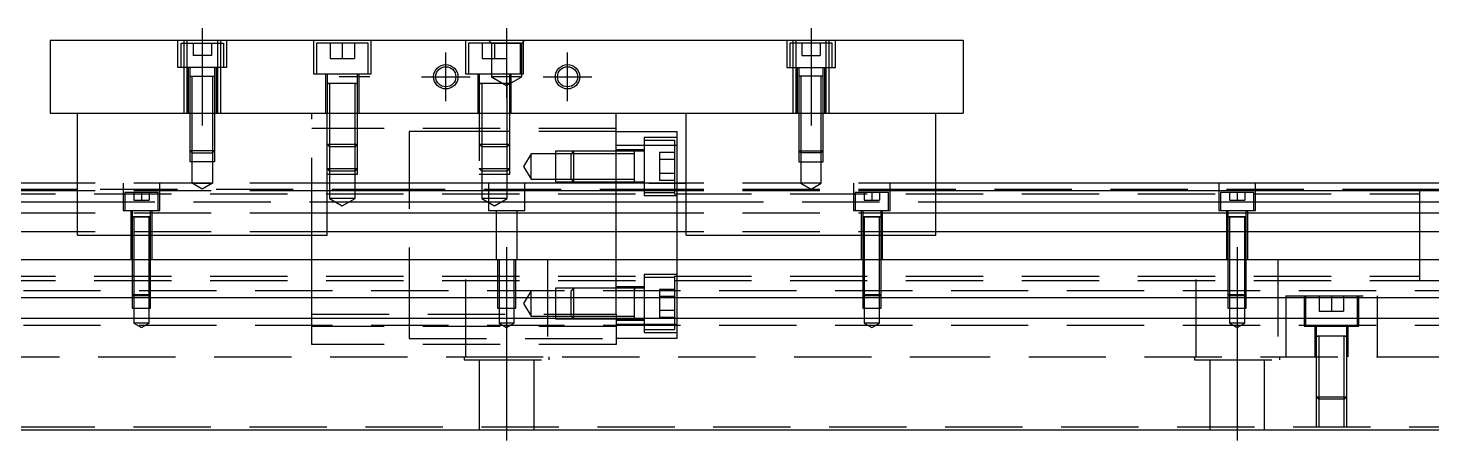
# Model space of a CAD drawing. Extents: x -10 to 605, y -270 to 77.
# Drawn here: x 121.4 to 352, y -218.4 to -150.4 of the extents above; entities that cross this region are included whole.
import ezdxf

# ---------------------------------------------------------------- set-up
doc = ezdxf.new("R2010")
doc.units = 0
doc.linetypes.add('CENTER', pattern=[50.8, 31.75, -6.35, 6.35, -6.35])
doc.linetypes.add('DASHED', pattern=[19.05, 12.7, -6.35])
doc.layers.get('0').update_dxf_attribs({"linetype": 'CONTINUOUS'})
doc.layers.add('CENTER', color=1, linetype='CENTER')

msp = doc.modelspace()

# ---------------------------------------------------------------- linework, layer by layer
at = {"color": 7, "linetype": 'CONTINUOUS'}
for p, q in [((125, -152.45), (275, -152.45)), ((125, -152.45), (125, -164.45)), ((275, -152.45), (275, -164.45)), ((125, -164.45), (275, -164.45)), ((129.5, -184.45), (129.5, -164.45)), ((170.5, -184.45), (170.5, -164.45)), ((218, -175.95), (218, -164.45)), ((229.5, -184.45), (229.5, -164.45)), ((270.5, -184.45), (270.5, -164.45)), ((218, -167.45), (228, -167.45)), ((228, -169.753062), (228, -167.45)), ((228, -175.95), (228, -169.753062)), ((129.5, -175.95), (0, -175.95)), ((129.5, -177.202272), (0, -177.202272)), ((229.5, -175.95), (170.5, -175.95)), ((229.5, -177.202272), (170.5, -177.202272)), ((400, -175.95), (270.5, -175.95)), ((400, -177.202272), (270.5, -177.202272)), ((350, -184.249932), (350, -176.949994)), ((0, -178.97668), (129.5, -178.97668)), ((170.5, -178.97668), (229.5, -178.97668)), ((270.5, -178.97668), (400, -178.97668)), ((129.5, -180.873076), (0, -180.873076)), ((229.5, -180.873076), (170.5, -180.873076)), ((400, -180.873076), (270.5, -180.873076)), ((129.5, -183.927372), (0, -183.927372)), ((129.5, -184.45), (170.5, -184.45)), ((229.5, -183.927372), (170.5, -183.927372)), ((229.5, -184.45), (270.5, -184.45)), ((400, -183.927372), (270.5, -183.927372)), ((350, -188.45), (350, -184.249932)), ((0, -188.45), (400, -188.45)), ((350, -191.950006), (350, -188.45)), ((400, -194.75), (0, -194.75)), ((400, -198.15), (0, -198.15)), ((0, -216.45), (400, -216.45))]:
    msp.add_line(p, q, dxfattribs=at)
at = {"color": 3, "linetype": 'DASHED'}
for p, q in [((146, -156.95), (146, -152.45)), ((146.5, -152.95), (153.5, -152.95)), ((146.5, -156.95), (146.5, -152.95)), ((147.000006, -152.95), (147.000006, -152.45)), ((147.000006, -156.95), (147.000006, -152.95)), ((147.5, -164.45), (147.5, -152.45)), ((148.5, -152.95), (148.5, -154.95)), ((150, -152.95), (150, -154.95)), ((151.5, -152.95), (151.5, -154.95)), ((152.5, -152.45), (152.5, -164.45)), ((152.999994, -152.45), (152.999994, -152.95)), ((152.999994, -152.95), (152.999994, -156.95)), ((153.5, -152.95), (153.5, -156.95)), ((154, -152.45), (154, -156.95)), ((168.25, -152.45), (168.25, -157.95)), ((177.25, -152.95), (168.75, -152.95)), ((168.75, -152.95), (168.75, -157.95)), ((171, -152.95), (171, -155.45)), ((173, -152.95), (173, -155.45)), ((175, -152.95), (175, -155.45)), ((177.25, -157.95), (177.25, -152.95)), ((177.75, -157.95), (177.75, -152.45)), ((193.25, -152.45), (193.25, -157.95)), ((202.25, -152.95), (193.75, -152.95)), ((193.75, -152.95), (193.75, -157.95)), ((196, -152.95), (196, -155.45)), ((197.5, -152.95), (197, -152.45)), ((197.5, -152.95), (197.5, -158.45)), ((197.5, -152.95), (202.5, -152.95)), ((198, -152.95), (198, -155.45)), ((200, -152.95), (200, -155.45)), ((202.25, -157.95), (202.25, -152.95)), ((202.5, -152.95), (203, -152.45)), ((202.5, -158.45), (202.5, -152.95)), ((202.75, -157.95), (202.75, -152.45)), ((246, -152.45), (246, -156.95)), ((253.5, -152.95), (246.5, -152.95)), ((246.5, -152.95), (246.5, -156.95)), ((247.000006, -152.45), (247.000006, -152.95)), ((247.000006, -152.95), (247.000006, -156.95)), ((247.5, -152.45), (247.5, -164.45)), ((248.5, -152.95), (248.5, -154.95)), ((250, -152.95), (250, -154.95)), ((251.5, -152.95), (251.5, -154.95)), ((252.5, -164.45), (252.5, -152.45)), ((252.999994, -152.95), (252.999994, -152.45)), ((252.999994, -156.95), (252.999994, -152.95)), ((253.5, -156.95), (253.5, -152.95)), ((254, -156.95), (254, -152.45)), ((150, -154.95), (148.5, -154.95)), ((151.5, -154.95), (150, -154.95)), ((171, -155.45), (173, -155.45)), ((173, -155.45), (175, -155.45)), ((196, -155.45), (198, -155.45)), ((198, -155.45), (200, -155.45)), ((248.5, -154.95), (250, -154.95)), ((250, -154.95), (251.5, -154.95)), ((154, -156.95), (146, -156.95)), ((147.000006, -164.45), (147.000006, -156.95)), ((147.75, -164.45), (147.75, -156.95)), ((147.999994, -158.35), (152.000006, -158.35)), ((147.999994, -158.35), (152.000006, -158.35)), ((147.999994, -158.35), (152.000006, -158.35)), ((148, -158.35), (148, -156.95)), ((148, -158.35), (148, -158.345)), ((148, -158.35), (148.216668, -158.35)), ((148, -158.355), (148, -158.35)), ((148, -164.45), (148, -158.35)), ((148.216668, -158.35), (151.783292, -158.35)), ((148.35, -164.45), (148.35, -158.35)), ((151.65, -158.35), (151.65, -164.45)), ((151.783292, -158.35), (152, -158.35)), ((152, -156.95), (152, -158.35)), ((152, -158.345), (152, -158.35)), ((152, -158.35), (152, -158.355)), ((152, -158.35), (152, -164.45)), ((152.25, -156.95), (152.25, -164.45)), ((152.999994, -156.95), (152.999994, -164.45)), ((168.25, -157.95), (177.75, -157.95)), ((170.25, -157.95), (170.25, -164.45)), ((170.5, -157.95), (170.5, -159.55)), ((177.5, -158.45), (172.5, -158.45)), ((175.5, -159.55), (175.5, -157.95)), ((175.75, -164.45), (175.75, -157.95)), ((193.25, -157.95), (202.75, -157.95)), ((195.25, -157.95), (195.25, -164.45)), ((195.5, -157.95), (195.5, -159.55)), ((202.5, -158.45), (197.5, -158.45)), ((197.5, -158.45), (200, -159.893376)), ((200, -159.893376), (202.5, -158.45)), ((200.5, -159.55), (200.5, -157.95)), ((200.75, -164.45), (200.75, -157.95)), ((246, -156.95), (254, -156.95)), ((247.000006, -156.95), (247.000006, -164.45)), ((247.75, -156.95), (247.75, -164.45)), ((252.000006, -158.35), (247.999994, -158.35)), ((252.000006, -158.35), (247.999994, -158.35)), ((252.000006, -158.35), (247.999994, -158.35)), ((248, -156.95), (248, -158.35)), ((248, -158.345), (248, -158.35)), ((248.216708, -158.35), (248, -158.35)), ((248, -158.35), (248, -158.355)), ((248, -158.35), (248, -164.45)), ((251.783332, -158.35), (248.216708, -158.35)), ((248.35, -158.35), (248.35, -164.45)), ((251.65, -164.45), (251.65, -158.35)), ((252, -158.35), (251.783332, -158.35)), ((252, -158.35), (252, -156.95)), ((252, -158.35), (252, -158.345)), ((252, -158.355), (252, -158.35)), ((252, -164.45), (252, -158.35)), ((252.25, -164.45), (252.25, -156.95)), ((252.999994, -164.45), (252.999994, -156.95)), ((175.500006, -159.55), (170.499994, -159.55)), ((175.500006, -159.55), (170.499994, -159.55)), ((170.5, -159.545), (170.5, -159.55)), ((170.5, -159.55), (170.757448, -159.55)), ((170.757468, -159.55), (170.5, -159.55)), ((170.5, -159.55), (170.5, -159.555)), ((170.5, -159.55), (170.5, -164.45)), ((175.242552, -159.55), (170.757468, -159.55)), ((170.9, -159.55), (170.9, -164.45)), ((175.1, -164.45), (175.1, -159.55)), ((175.5, -159.55), (175.242552, -159.55)), ((175.242602, -159.55), (175.5, -159.55)), ((175.5, -159.55), (175.5, -159.545)), ((175.5, -159.555), (175.5, -159.55)), ((175.5, -164.45), (175.5, -159.55)), ((200.500006, -159.55), (195.499994, -159.55)), ((200.500006, -159.55), (195.499994, -159.55)), ((195.5, -159.545), (195.5, -159.55)), ((195.5, -159.55), (195.757448, -159.55)), ((195.757468, -159.55), (195.5, -159.55)), ((195.5, -159.55), (195.5, -159.555)), ((195.5, -159.55), (195.500006, -174.45)), ((200.242552, -159.55), (195.757468, -159.55)), ((195.9, -159.55), (195.9, -164.45)), ((200.1, -164.45), (200.1, -159.55)), ((200.5, -159.55), (200.242552, -159.55)), ((200.242602, -159.55), (200.5, -159.55)), ((200.5, -159.55), (200.5, -159.545)), ((200.5, -159.555), (200.5, -159.55)), ((200.5, -164.45), (200.5, -159.55)), ((148, -170.6), (148, -164.45)), ((148.000006, -170.600006), (148.000006, -164.45)), ((148.35, -170.95), (148.35, -164.45)), ((151.65, -164.45), (151.65, -170.95)), ((151.999994, -164.45), (151.999994, -170.600006)), ((152, -164.45), (152, -170.6)), ((168, -184.45), (168, -164.45)), ((170.9, -164.45), (170.9, -169.95)), ((175.1, -169.95), (175.1, -164.45)), ((175.499994, -169.550006), (175.499994, -164.45)), ((175.5, -169.55), (175.5, -164.45)), ((195.9, -164.45), (195.9, -169.95)), ((200.1, -169.95), (200.1, -164.45)), ((200.499994, -169.550006), (200.499994, -164.45)), ((200.5, -169.55), (200.5, -164.45)), ((248, -164.45), (248, -170.6)), ((248.000006, -164.45), (248.000006, -170.600006)), ((248.35, -164.45), (248.35, -170.95)), ((251.65, -170.95), (251.65, -164.45)), ((251.999994, -170.600006), (251.999994, -164.45)), ((252, -170.6), (252, -164.45)), ((218, -166.95), (168, -166.95)), ((184, -167.45), (184, -198.15)), ((195.5, -167.45), (184, -167.45)), ((195.9, -167.45), (195.5, -167.45)), ((200.1, -167.45), (195.9, -167.45)), ((200.5, -167.45), (200.1, -167.45)), ((218, -167.45), (200.5, -167.45)), ((152, -170.6), (148, -170.6)), ((148.35, -170.95), (148, -170.6)), ((148.000006, -172.45), (148.000006, -170.600006)), ((152, -170.6), (151.65, -170.95)), ((151.999994, -170.600006), (151.999994, -172.45)), ((170.5, -169.55), (175.5, -169.55)), ((170.5, -169.55), (170.9, -169.95)), ((175.1, -169.95), (170.9, -169.95)), ((170.9, -169.95), (170.9, -174.45)), ((175.1, -169.95), (175.5, -169.55)), ((175.1, -174.45), (175.1, -169.95)), ((175.499994, -174.45), (175.499994, -169.550006)), ((195.5, -169.55), (200.5, -169.55)), ((195.5, -169.55), (195.9, -169.95)), ((200.1, -169.95), (195.9, -169.95)), ((195.9, -169.95), (195.9, -174.45)), ((200.1, -169.95), (200.5, -169.55)), ((200.1, -174.45), (200.1, -169.95)), ((200.499994, -174.45), (200.499994, -169.550006)), ((223, -169.753062), (218, -169.753062)), ((222.6, -170.45), (218, -170.45)), ((222.6, -168.45), (222.6, -177.95)), ((228, -168.45), (222.6, -168.45)), ((223, -168.95), (222.6, -168.95)), ((223.35, -168.95), (223, -168.95)), ((223.35, -169.753062), (223, -169.753062)), ((226.65, -168.95), (223.35, -168.95)), ((226.65, -169.753062), (223.35, -169.753062)), ((227, -168.95), (226.65, -168.95)), ((227, -169.753062), (226.65, -169.753062)), ((227.6, -168.95), (227, -168.95)), ((228, -169.753062), (227, -169.753062)), ((227.6, -177.45), (227.6, -168.95)), ((248, -170.6), (252, -170.6)), ((248, -170.6), (248.35, -170.95)), ((248.000006, -170.600006), (248.000006, -172.45)), ((251.65, -170.95), (252, -170.6)), ((251.999994, -172.45), (251.999994, -170.600006)), ((151.999994, -172.45), (148.000006, -172.45)), ((148.35, -170.95), (151.65, -170.95)), ((148.35, -172.45), (148.35, -170.95)), ((148.35, -175.95), (148.35, -172.45)), ((151.65, -170.95), (151.65, -172.45)), ((151.65, -172.45), (151.65, -175.95)), ((204, -171.1), (202.787564, -173.2)), ((204, -175.3), (204, -171.1)), ((208, -171.1), (204, -171.1)), ((208, -170.700006), (208, -175.699994)), ((210.999994, -170.700006), (208, -170.700006)), ((210.6, -171.1), (208, -171.1)), ((211, -170.7), (210.6, -171.1)), ((210.6, -175.3), (210.6, -171.1)), ((218, -171.1), (210.6, -171.1)), ((218, -170.700006), (210.999994, -170.700006)), ((211, -170.7), (211, -175.7)), ((218, -170.7), (211, -170.7)), ((221, -170.7), (218, -170.7)), ((221, -171.1), (218, -171.1)), ((221, -170.7), (220.995, -170.7)), ((221, -173.049968), (221, -170.699994)), ((221, -170.957468), (221, -170.7)), ((222.6, -170.7), (221, -170.7)), ((221.005, -170.7), (221, -170.7)), ((221, -173.049954), (221, -170.957468)), ((225.1, -170.890598), (225.1, -172.0453)), ((227.6, -170.890598), (225.1, -170.890598)), ((227.6, -172.0453), (225.1, -172.0453)), ((225.1, -172.0453), (225.1, -174.3547)), ((248.000006, -172.45), (251.999994, -172.45)), ((251.65, -170.95), (248.35, -170.95)), ((248.35, -170.95), (248.35, -172.45)), ((248.35, -172.45), (248.35, -175.95)), ((251.65, -172.45), (251.65, -170.95)), ((251.65, -175.95), (251.65, -172.45)), ((170.5, -173.55), (175.5, -173.55)), ((170.5, -173.55), (170.9, -173.95)), ((170.500006, -174.45), (175.499994, -174.45)), ((175.1, -173.95), (170.9, -173.95)), ((170.9, -174.45), (170.9, -178.45)), ((175.1, -173.95), (175.5, -173.55)), ((175.1, -178.45), (175.1, -174.45)), ((195.5, -173.55), (200.5, -173.55)), ((195.5, -173.55), (195.9, -173.95)), ((195.500006, -174.45), (200.499994, -174.45)), ((200.1, -173.95), (195.9, -173.95)), ((195.9, -174.45), (195.9, -178.45)), ((200.1, -173.95), (200.5, -173.55)), ((200.1, -178.45), (200.1, -174.45)), ((202.787564, -173.2), (204, -175.3)), ((221, -173.40002), (221, -173.049954)), ((221, -175.700006), (221, -173.049968)), ((221, -175.442552), (221, -173.40002)), ((225.1, -174.3547), (225.1, -175.509402)), ((227.6, -174.3547), (225.1, -174.3547)), ((129.5, -176.95), (40.5, -176.95)), ((170.5, -175.95), (129.5, -175.95)), ((184, -176.95), (129.5, -176.95)), ((170.5, -177.202272), (129.5, -177.202272)), ((137, -175.95), (137, -180.45)), ((142.75, -177.45), (137.25, -177.45)), ((137.25, -177.45), (137.25, -180.45)), ((138.75, -177.45), (138.75, -178.75)), ((140, -177.45), (140, -178.75)), ((141.25, -177.45), (141.25, -178.75)), ((142.75, -180.45), (142.75, -177.45)), ((143, -180.45), (143, -175.95)), ((148.35, -175.95), (151.65, -175.95)), ((150, -176.902628), (148.35, -175.95)), ((151.65, -175.95), (150, -176.902628)), ((176.65, -175.95), (173.35, -175.95)), ((228, -176.95), (184, -176.95)), ((197, -175.95), (197, -180.45)), ((203, -180.45), (203, -175.95)), ((204, -175.3), (208, -175.3)), ((208, -175.3), (210.6, -175.3)), ((208, -175.699994), (211, -175.699994)), ((210.6, -175.3), (218, -175.3)), ((210.6, -175.3), (211, -175.7)), ((210.6, -175.3), (218, -175.3)), ((211, -175.699994), (218, -175.699994)), ((211, -175.7), (218, -175.699998)), ((218, -175.3), (221, -175.3)), ((218, -175.699998), (221.005, -175.7)), ((218, -188.45), (218, -175.95)), ((220.995, -175.7), (222.6, -175.7)), ((221, -175.7), (221, -175.442552)), ((222.6, -177.45), (227.6, -177.45)), ((223.35, -175.95), (229.5, -175.95)), ((227.6, -175.509402), (225.1, -175.509402)), ((270.5, -175.95), (226.65, -175.95)), ((228, -188.45), (228, -175.95)), ((270.5, -176.95), (228, -176.95)), ((270.5, -177.202272), (229.5, -177.202272)), ((251.65, -175.95), (248.35, -175.95)), ((248.35, -175.95), (250, -176.902628)), ((250, -176.902628), (251.65, -175.95)), ((257, -175.95), (257, -180.45)), ((262.75, -177.45), (257.25, -177.45)), ((257.25, -177.45), (257.25, -180.45)), ((258.75, -177.45), (258.75, -178.75)), ((260, -177.45), (260, -178.75)), ((261.25, -177.45), (261.25, -178.75)), ((262.75, -180.45), (262.75, -177.45)), ((263, -180.45), (263, -175.95)), ((350, -176.95), (270.5, -176.95)), ((317, -175.95), (317, -180.45)), ((322.75, -177.45), (317.25, -177.45)), ((317.25, -177.45), (317.25, -180.45)), ((318.75, -177.45), (318.75, -178.75)), ((320, -177.45), (320, -178.75)), ((321.25, -177.45), (321.25, -178.75)), ((322.75, -180.45), (322.75, -177.45)), ((323, -180.45), (323, -175.95)), ((350, -176.95), (349.995, -176.95)), ((350, -177.498872), (350, -176.95)), ((350.005, -176.95), (350, -176.95)), ((355, -176.95), (350, -176.95)), ((350, -184.249934), (350, -177.498872)), ((37, -177.7), (349.99, -177.7)), ((129.5, -178.97668), (170.5, -178.97668)), ((138.75, -178.75), (140, -178.75)), ((140, -178.75), (141.25, -178.75)), ((175.1, -178.45), (170.9, -178.45)), ((170.9, -178.45), (173, -179.662436)), ((173, -179.662436), (175.1, -178.45)), ((200.1, -178.45), (195.9, -178.45)), ((195.9, -178.45), (198, -179.662436)), ((198, -179.662436), (200.1, -178.45)), ((222.6, -177.95), (228, -177.95)), ((229.5, -178.97668), (270.5, -178.97668)), ((258.75, -178.75), (260, -178.75)), ((260, -178.75), (261.25, -178.75)), ((318.75, -178.75), (320, -178.75)), ((320, -178.75), (321.25, -178.75)), ((170.5, -180.873076), (129.5, -180.873076)), ((137, -180.45), (143, -180.45)), ((138.25, -180.45), (138.25, -188.45)), ((141.500006, -181.45), (138.499994, -181.45)), ((139.998804, -181.45), (138.499994, -181.45)), ((141.500006, -181.45), (138.499994, -181.45)), ((138.5, -180.45), (138.5, -181.45)), ((138.5, -181.445), (138.5, -181.45)), ((138.5, -181.45), (138.62467, -181.45)), ((138.624678, -181.45), (138.5, -181.45)), ((138.5, -181.45), (138.5, -188.45)), ((138.5, -181.45), (138.5, -181.455)), ((138.62467, -181.45), (141.375392, -181.45)), ((139.998804, -181.45), (138.624678, -181.45)), ((138.75, -181.45), (138.75, -188.45)), ((141.500006, -181.45), (139.998804, -181.45)), ((141.37533, -181.45), (139.998804, -181.45)), ((141.25, -188.45), (141.25, -181.45)), ((141.5, -181.45), (141.37533, -181.45)), ((141.375392, -181.45), (141.5, -181.45)), ((141.5, -181.45), (141.5, -180.45)), ((141.5, -181.45), (141.5, -181.445)), ((141.5, -188.45), (141.5, -181.45)), ((141.5, -181.455), (141.5, -181.45)), ((141.75, -188.45), (141.75, -180.45)), ((197, -180.45), (203, -180.45)), ((198.25, -180.45), (198.25, -188.45)), ((201.75, -188.45), (201.75, -180.45)), ((270.5, -180.873076), (229.5, -180.873076)), ((257, -180.45), (263, -180.45)), ((258.25, -180.45), (258.25, -188.45)), ((261.500006, -181.45), (258.499994, -181.45)), ((259.998804, -181.45), (258.499994, -181.45)), ((261.500006, -181.45), (258.499994, -181.45)), ((258.5, -180.45), (258.5, -181.45)), ((258.5, -181.445), (258.5, -181.45)), ((258.5, -181.45), (258.62467, -181.45)), ((258.624678, -181.45), (258.5, -181.45)), ((258.5, -181.45), (258.5, -188.45)), ((258.5, -181.45), (258.5, -181.455)), ((258.62467, -181.45), (261.375392, -181.45)), ((259.998804, -181.45), (258.624678, -181.45)), ((258.75, -181.45), (258.75, -188.45)), ((261.500006, -181.45), (259.998804, -181.45)), ((261.37533, -181.45), (259.998804, -181.45)), ((261.25, -188.45), (261.25, -181.45)), ((261.5, -181.45), (261.37533, -181.45)), ((261.375392, -181.45), (261.5, -181.45)), ((261.5, -181.45), (261.5, -180.45)), ((261.5, -181.45), (261.5, -181.445)), ((261.5, -188.45), (261.5, -181.45)), ((261.5, -181.455), (261.5, -181.45)), ((261.75, -188.45), (261.75, -180.45)), ((317, -180.45), (323, -180.45)), ((318.25, -180.45), (318.25, -188.45)), ((321.500006, -181.45), (318.499994, -181.45)), ((319.998804, -181.45), (318.499994, -181.45)), ((318.5, -180.45), (318.5, -181.45)), ((318.5, -181.445), (318.5, -181.45)), ((318.5, -181.45), (318.62467, -181.45)), ((318.624678, -181.45), (318.5, -181.45)), ((318.5, -181.45), (318.5, -181.455)), ((318.5, -181.45), (318.5, -188.45)), ((318.62467, -181.45), (321.375392, -181.45)), ((319.998804, -181.45), (318.624678, -181.45)), ((318.75, -181.45), (318.75, -188.45)), ((321.500006, -181.45), (319.998804, -181.45)), ((321.37533, -181.45), (319.998804, -181.45)), ((321.25, -188.45), (321.25, -181.45)), ((321.5, -181.45), (321.37533, -181.45)), ((321.375392, -181.45), (321.5, -181.45)), ((321.5, -181.45), (321.5, -180.45)), ((321.5, -181.45), (321.5, -181.445)), ((321.5, -181.455), (321.5, -181.45)), ((321.5, -188.45), (321.5, -181.45)), ((321.75, -188.45), (321.75, -180.45)), ((170.5, -183.927372), (129.5, -183.927372)), ((168, -188.45), (168, -184.45)), ((270.5, -183.927372), (229.5, -183.927372)), ((350, -184.650056), (350, -184.249934)), ((350, -188.45023), (350, -184.650056)), ((138.5, -188.45), (138.5, -194.2)), ((138.500006, -188.45), (138.500002, -194.2)), ((138.75, -188.45), (138.75, -194.45)), ((141.25, -194.45), (141.25, -188.45)), ((141.499998, -194.2), (141.499994, -188.45)), ((141.5, -194.2), (141.5, -188.45)), ((168, -194.75), (168, -188.45)), ((193.291796, -204.45), (193.291796, -188.45)), ((198.500006, -188.45), (198.500006, -194.75)), ((198.75, -188.45), (198.75, -196.45)), ((201.25, -196.45), (201.25, -188.45)), ((201.499994, -194.75), (201.499994, -188.45)), ((206.708204, -188.45), (206.708204, -204.45)), ((218, -194.75), (218, -188.45)), ((228, -194.75), (228, -188.45)), ((258.5, -188.45), (258.5, -194.2)), ((258.500006, -188.45), (258.500002, -194.2)), ((258.75, -188.45), (258.75, -194.45)), ((261.25, -194.45), (261.25, -188.45)), ((261.499998, -194.2), (261.499994, -188.45)), ((261.5, -194.2), (261.5, -188.45)), ((313.291796, -204.45), (313.291796, -188.45)), ((318.5, -188.45), (318.5, -194.2)), ((318.500006, -188.45), (318.500002, -194.2)), ((318.75, -188.45), (318.75, -194.45)), ((321.25, -194.45), (321.25, -188.45)), ((321.499998, -194.2), (321.499994, -188.45)), ((321.5, -194.2), (321.5, -188.45)), ((326.708204, -188.45), (326.708204, -204.45)), ((350, -191.400962), (350, -188.45023)), ((37, -191.2), (349.99, -191.2)), ((222.6, -190.95), (222.6, -200.45)), ((228, -190.95), (222.6, -190.95)), ((350, -191.949332), (350, -191.400962)), ((400, -193.6), (0, -193.6)), ((37, -191.95), (349.99, -191.95)), ((204, -193.6), (202.787564, -195.7)), ((204, -197.8), (204, -193.6)), ((211, -193.200002), (208, -193.200006)), ((208, -193.200006), (208, -198.15)), ((211, -193.2), (210.6, -193.6)), ((210.6, -197.8), (210.6, -193.6)), ((211, -193.2), (211, -198.15)), ((218, -193.2), (211, -193.2)), ((218, -193.200006), (211, -193.200002)), ((222.6, -192.95), (218, -192.95)), ((221.005, -193.2), (218, -193.2)), ((222.6, -193.2), (220.995, -193.2)), ((221, -195.7), (221, -193.199994)), ((221, -198.200006), (221, -193.199994)), ((221, -195.7), (221, -193.199994)), ((221, -198.200006), (221, -193.199994)), ((221, -193.2), (221, -193.457448)), ((221, -193.457468), (221, -193.2)), ((221, -193.2), (221, -193.457448)), ((221, -193.457468), (221, -193.2)), ((221, -194.74994), (221, -193.457468)), ((221, -194.75), (221, -193.6)), ((227.6, -191.45), (222.6, -191.45)), ((225.1, -193.390598), (225.1, -194.5453)), ((227.6, -193.390598), (225.1, -193.390598)), ((227.6, -194.75), (227.6, -191.45)), ((349.995, -191.95), (350, -191.95)), ((350, -191.95), (350, -191.949332)), ((350, -191.95), (350.005, -191.95)), ((350, -191.95), (355, -191.95)), ((138.5, -194.2), (141.5, -194.2)), ((138.5, -194.2), (138.75, -194.45)), ((138.500002, -194.2), (138.500006, -194.75)), ((138.500006, -194.75), (138.500006, -196.45)), ((141.25, -194.45), (138.75, -194.45)), ((138.75, -194.45), (138.75, -196.45)), ((141.25, -194.45), (141.5, -194.2)), ((141.25, -196.45), (141.25, -194.45)), ((141.499994, -194.75), (141.499998, -194.2)), ((141.499994, -196.45), (141.499994, -194.75)), ((168, -197.45), (168, -194.75)), ((198.500006, -194.75), (198.500006, -196.45)), ((201.499994, -196.45), (201.499994, -194.75)), ((202.787564, -195.7), (204, -197.8)), ((218, -197.45), (218, -194.75)), ((221, -195.549954), (221, -194.74994)), ((221, -197.8), (221, -194.75)), ((221, -197.942552), (221, -195.549954)), ((227.6, -194.5453), (225.1, -194.5453)), ((225.1, -194.5453), (225.1, -196.8547)), ((227.6, -198.15), (227.6, -194.75)), ((228, -198.15), (228, -194.75)), ((258.5, -194.2), (261.5, -194.2)), ((258.5, -194.2), (258.75, -194.45)), ((258.500002, -194.2), (258.500006, -194.75)), ((258.500006, -194.75), (258.500006, -196.45)), ((261.25, -194.45), (258.75, -194.45)), ((258.75, -194.45), (258.75, -196.45)), ((261.25, -194.45), (261.5, -194.2)), ((261.25, -196.45), (261.25, -194.45)), ((261.499994, -194.75), (261.499998, -194.2)), ((261.499994, -196.45), (261.499994, -194.75)), ((318.5, -194.2), (321.5, -194.2)), ((318.5, -194.2), (318.75, -194.45)), ((318.500002, -194.2), (318.500006, -194.75)), ((318.500006, -194.75), (318.500006, -196.45)), ((321.25, -194.45), (318.75, -194.45)), ((318.75, -194.45), (318.75, -196.45)), ((321.25, -194.45), (321.5, -194.2)), ((321.25, -196.45), (321.25, -194.45)), ((321.499994, -194.75), (321.499998, -194.2)), ((321.499994, -196.45), (321.499994, -194.75)), ((328, -194.45), (343, -194.45)), ((328, -194.45), (328, -194.75)), ((328, -194.75), (328, -198.15)), ((331, -194.45), (331, -199.45)), ((331.25, -194.45), (331.25, -194.75)), ((331.25, -194.75), (331.25, -198.15)), ((333.5, -194.45), (333.5, -196.95)), ((335.5, -194.45), (335.5, -196.95)), ((337.5, -194.45), (337.5, -196.95)), ((339.75, -194.75), (339.75, -194.45)), ((339.75, -198.15), (339.75, -194.75)), ((340, -199.45), (340, -194.45)), ((343, -194.45), (343, -194.75)), ((343, -194.75), (343, -198.15)), ((138.500006, -196.45), (141.499994, -196.45)), ((138.75, -196.45), (138.75, -198.95)), ((141.25, -198.95), (141.25, -196.45)), ((168, -197.45), (218, -197.45)), ((168, -198.15), (168, -197.45)), ((168, -202.45), (168, -198.15)), ((184, -198.15), (184, -201.45)), ((198.500006, -196.45), (201.499994, -196.45)), ((198.75, -196.45), (198.75, -198.95)), ((201.25, -198.95), (201.25, -196.45)), ((204, -197.8), (208, -197.8)), ((208, -197.8), (210.6, -197.8)), ((208, -198.15), (208, -198.199994)), ((208, -198.199994), (211, -198.199998)), ((210.6, -197.8), (218, -197.8)), ((210.6, -197.8), (210.95, -198.15)), ((210.95, -198.15), (211, -198.2)), ((211, -198.15), (211, -198.2)), ((211, -198.199998), (218, -198.199994)), ((211, -198.2), (218, -198.2)), ((218, -197.45), (218, -198.15)), ((218, -197.8), (221, -197.8)), ((218, -198.15), (218, -202.45)), ((218, -198.2), (221, -198.2)), ((220.995, -198.2), (221, -198.2)), ((221, -198.15), (221, -197.8)), ((221, -198.15059), (221, -197.942552)), ((221, -198.200006), (221, -198.15)), ((221, -198.2), (221, -198.15059)), ((221, -198.2), (222.6, -198.2)), ((221, -198.2), (221.005, -198.2)), ((225.1, -196.8547), (225.1, -198.009402)), ((227.6, -196.8547), (225.1, -196.8547)), ((227.6, -198.009402), (225.1, -198.009402)), ((227.6, -199.95), (227.6, -198.15)), ((228, -199.146938), (228, -198.15)), ((258.500006, -196.45), (261.499994, -196.45)), ((258.75, -196.45), (258.75, -198.95)), ((261.25, -198.95), (261.25, -196.45)), ((318.500006, -196.45), (321.499994, -196.45)), ((318.75, -196.45), (318.75, -198.95)), ((321.25, -198.95), (321.25, -196.45)), ((328, -198.15), (328, -204.45)), ((331.25, -198.15), (331.25, -199.45)), ((333.5, -196.95), (335.5, -196.95)), ((335.5, -196.95), (337.5, -196.95)), ((339.75, -199.45), (339.75, -198.15)), ((343, -198.15), (343, -204.45)), ((400, -199.3), (0, -199.3)), ((141.25, -198.95), (138.75, -198.95)), ((138.75, -198.95), (140, -199.671688)), ((140, -199.671688), (141.25, -198.95)), ((218, -199.458332), (168, -199.458332)), ((201.25, -198.95), (198.75, -198.95)), ((198.75, -198.95), (200, -199.671688)), ((200, -199.671688), (201.25, -198.95)), ((218, -198.45), (222.6, -198.45)), ((228, -199.146938), (218, -199.146938)), ((222.6, -199.95), (227.6, -199.95)), ((222.6, -200.45), (228, -200.45)), ((228, -201.45), (228, -199.146938)), ((261.25, -198.95), (258.75, -198.95)), ((258.75, -198.95), (260, -199.671688)), ((260, -199.671688), (261.25, -198.95)), ((321.25, -198.95), (318.75, -198.95)), ((318.75, -198.95), (320, -199.671688)), ((320, -199.671688), (321.25, -198.95)), ((331, -199.45), (340, -199.45)), ((332.75, -199.45), (332.75, -204.45)), ((333, -199.45), (333, -201.05)), ((338, -201.05), (338, -199.45)), ((338.25, -204.45), (338.25, -199.45)), ((218, -202.45), (168, -202.45)), ((184, -201.45), (218, -201.45)), ((228, -201.45), (218, -201.45)), ((338.000006, -201.05), (332.999994, -201.05)), ((338.000006, -201.05), (332.999994, -201.05)), ((338.000006, -201.05), (332.999994, -201.05)), ((333, -201.045), (333, -201.05)), ((333, -201.05), (333.257448, -201.05)), ((333.257468, -201.05), (333, -201.05)), ((333, -201.05), (333, -201.055)), ((333, -201.05), (333, -204.45)), ((337.742552, -201.05), (333.257468, -201.05)), ((333.4, -201.05), (333.4, -204.45)), ((337.6, -204.45), (337.6, -201.05)), ((338, -201.05), (337.742552, -201.05)), ((337.742602, -201.05), (338, -201.05)), ((338, -201.05), (338, -201.045)), ((338, -201.055), (338, -201.05)), ((338, -204.45), (338, -201.05)), ((56.708204, -204.45), (266.708204, -204.45)), ((193, -204.45), (193, -204.95)), ((193, -204.95), (207, -204.95)), ((193.291796, -204.45), (206.708204, -204.45)), ((195.5, -204.95), (195.5, -216.45)), ((204.5, -216.45), (204.5, -204.95)), ((207, -204.95), (207, -204.45)), ((266.708204, -204.45), (343.291796, -204.45)), ((313, -204.45), (313, -204.95)), ((313, -204.95), (327, -204.95)), ((315.5, -204.95), (315.5, -216.45)), ((324.5, -216.45), (324.5, -204.95)), ((327, -204.95), (327, -204.45)), ((333, -204.45), (333, -211.05)), ((333.000006, -204.45), (333.000006, -211.050006)), ((333.4, -204.45), (333.4, -211.45)), ((337.6, -211.45), (337.6, -204.45)), ((337.999994, -211.050006), (337.999994, -204.45)), ((338, -211.05), (338, -204.45)), ((343.291796, -204.45), (356.708204, -204.45)), ((333, -211.05), (338, -211.05)), ((333, -211.05), (333.4, -211.45)), ((333.000006, -211.050006), (333.000006, -215.95)), ((337.6, -211.45), (333.4, -211.45)), ((333.4, -211.45), (333.4, -215.95)), ((337.6, -211.45), (338, -211.05)), ((337.6, -215.95), (337.6, -211.45)), ((337.999994, -215.95), (337.999994, -211.050006)), ((62.499994, -215.95), (400, -215.95))]:
    msp.add_line(p, q, dxfattribs=at)
at = {"color": 3, "linetype": 'CONTINUOUS'}
for centre in [(190, -158.45), (210, -158.45)]:
    msp.add_circle(centre, 2, dxfattribs=at)
at = {"color": 7, "linetype": 'CONTINUOUS'}
for centre in [(190, -158.45), (210, -158.45)]:
    msp.add_circle(centre, 1.65, dxfattribs=at)
at = {"layer": 'CENTER', "color": 1, "linetype": 'CENTER'}
for p, q in [((150, -150.45), (150, -166.45)), ((200, -150.45), (200, -161.893376)), ((250, -150.45), (250, -166.45)), ((190, -162.45), (190, -154.45)), ((210, -162.45), (210, -154.45)), ((186, -158.45), (194, -158.45)), ((206, -158.45), (214, -158.45)), ((200, -186.45), (200, -218.45)), ((320, -186.45), (320, -218.45))]:
    msp.add_line(p, q, dxfattribs=at)

doc.saveas('drawing.dxf')
